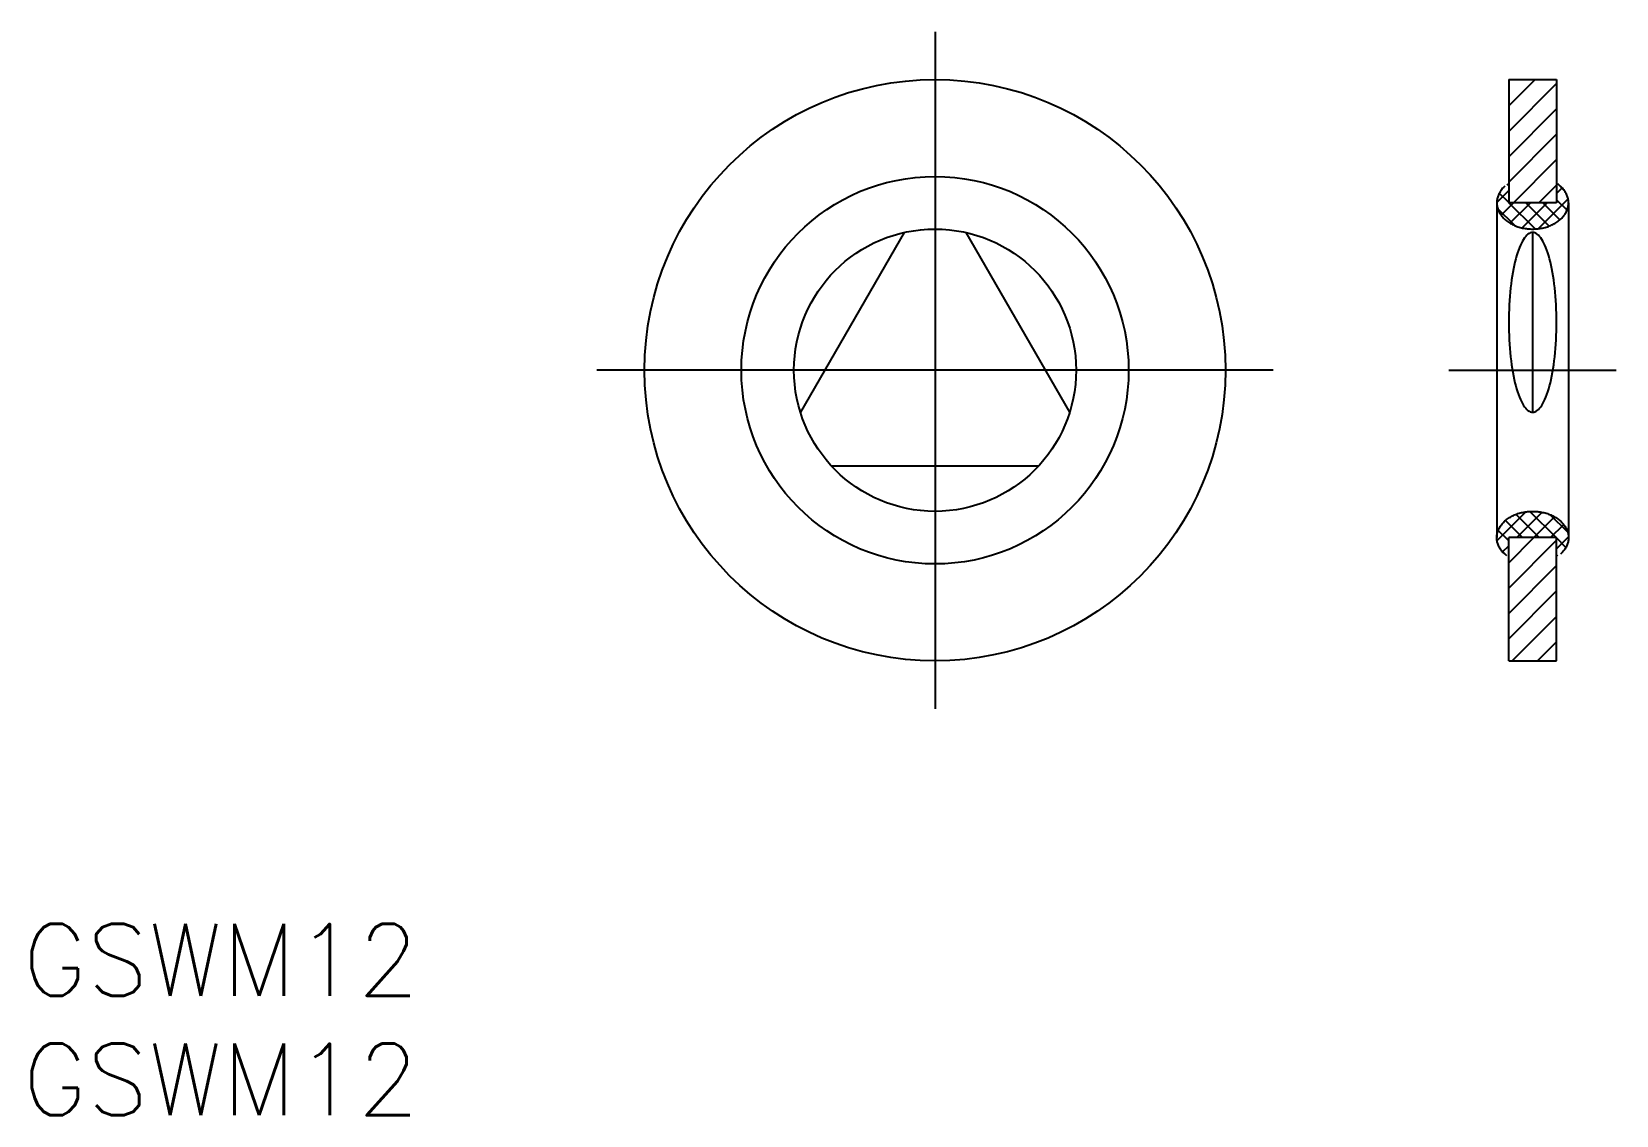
# Model space of a CAD drawing. Extents: x -37.8 to 28.5, y -31.1 to 14.1.
import ezdxf

# ---------------------------------------------------------------- set-up
doc = ezdxf.new("R2010")
doc.units = 0
doc.linetypes.add('CENTER', pattern=[50.8, 31.75, -6.35, 6.35, -6.35])
doc.layers.get('0').update_dxf_attribs({"linetype": 'CONTINUOUS'})
doc.layers.add('CENTER', color=1, linetype='CENTER')
doc.styles.get("Standard").update_dxf_attribs({"font": 'txt.shx', "height": 3, "bigfont": 'bigfont.shx'})

msp = doc.modelspace()

# ---------------------------------------------------------------- linework, layer by layer
at = {"color": 7, "linetype": 'CONTINUOUS'}
for p, q in [((24, 12.15), (26, 12.15)), ((24, 12.15), (24, 7)), ((26, 12.15), (26, 7)), ((23.5, 7), (23.5, -7)), ((26, 7), (24, 7)), ((26.5, 7), (26.5, -7)), ((-1.296, 5.756), (-5.633, -1.756)), ((5.633, -1.756), (1.296, 5.756)), ((25, 5.756), (25, -1.756)), ((-4.337, -4), (4.337, -4)), ((26, -7), (24, -7)), ((24, -12.15), (24, -7)), ((26, -12.15), (26, -7)), ((24, -12.15), (26, -12.15))]:
    msp.add_line(p, q, dxfattribs=at)
at = {"color": 3, "linetype": 'CONTINUOUS'}
for p, q in [((24, 12.105), (24.045, 12.15)), ((24, 11.045), (25.105, 12.15)), ((24, 9.984), (26, 11.984)), ((24, 8.923), (26, 10.923)), ((24, 7.863), (26, 9.863)), ((24.198, 7), (26, 8.802)), ((23.5, 7.009), (24, 7.509)), ((24, 7.007), (23.604, 7.403)), ((24, 7.714), (23.937, 7.776)), ((25.259, 7), (26, 7.741)), ((26, 7.388), (26.236, 7.623)), ((26.339, 7.496), (26.048, 7.787)), ((24.254, 6.046), (23.535, 6.765)), ((23.678, 6.48), (24.198, 7)), ((25.104, 5.903), (24.007, 7)), ((24.052, 6.147), (24.905, 7)), ((24.561, 5.948), (25.612, 7)), ((25.69, 6.023), (24.714, 7)), ((25.233, 5.913), (26.483, 7.164)), ((26.138, 6.283), (25.421, 7)), ((26.439, 6.689), (26, 7.128)), ((23.509, -7.124), (24.713, -5.92)), ((24.34, -7), (25.4, -5.94)), ((25.986, -7), (24.889, -5.903)), ((24.572, -7), (23.858, -6.287)), ((25.279, -7), (24.304, -6.026)), ((25.047, -7), (25.918, -6.13)), ((26.468, -6.776), (25.733, -6.04)), ((25.754, -7), (26.301, -6.453)), ((24, -7.136), (23.559, -6.695)), ((24, -8.047), (25.047, -7)), ((24, -9.108), (26, -7.108)), ((26, -7.462), (26.499, -6.962)), ((26.393, -7.408), (26, -7.014)), ((23.923, -7.765), (23.681, -7.523)), ((23.742, -7.599), (24, -7.34)), ((26.058, -7.78), (26, -7.721)), ((24, -10.169), (26, -8.169)), ((24, -11.229), (26, -9.229)), ((24.14, -12.15), (26, -10.29)), ((25.201, -12.15), (26, -11.351))]:
    msp.add_line(p, q, dxfattribs=at)
at = {"color": 7, "linetype": 'CONTINUOUS'}
for points in [[(23.84, 7.697, 0), (23.807, 7.667, 0), (23.776, 7.636, 0), (23.746, 7.604, 0), (23.718, 7.571, 0), (23.691, 7.537, 0), (23.666, 7.503, 0), (23.643, 7.468, 0), (23.621, 7.433, 0), (23.601, 7.397, 0), (23.583, 7.361, 0), (23.566, 7.324, 0), (23.552, 7.286, 0), (23.539, 7.249, 0), (23.528, 7.211, 0), (23.519, 7.173, 0), (23.511, 7.134, 0), (23.506, 7.096, 0), (23.502, 7.057, 0), (23.5, 7.018, 0), (23.5, 6.979, 0), (23.502, 6.941, 0), (23.506, 6.902, 0), (23.512, 6.863, 0), (23.519, 6.825, 0), (23.529, 6.787, 0), (23.54, 6.749, 0), (23.553, 6.711, 0), (23.567, 6.674, 0), (23.584, 6.637, 0), (23.602, 6.601, 0), (23.622, 6.565, 0), (23.644, 6.529, 0), (23.668, 6.495, 0), (23.693, 6.461, 0), (23.72, 6.427, 0), (23.748, 6.394, 0), (23.778, 6.362, 0), (23.809, 6.331, 0), (23.842, 6.301, 0), (23.877, 6.271, 0), (23.912, 6.243, 0), (23.949, 6.215, 0), (23.988, 6.188, 0), (24.027, 6.163, 0), (24.068, 6.138, 0), (24.11, 6.114, 0), (24.154, 6.092, 0), (24.198, 6.071, 0), (24.243, 6.05, 0), (24.289, 6.031, 0), (24.336, 6.014, 0), (24.384, 5.997, 0), (24.433, 5.982, 0), (24.482, 5.968, 0), (24.532, 5.955, 0), (24.582, 5.944, 0), (24.633, 5.933, 0), (24.685, 5.925, 0), (24.737, 5.917, 0), (24.789, 5.911, 0), (24.842, 5.906, 0), (24.894, 5.903, 0), (24.947, 5.901, 0), (25, 5.9, 0), (25.053, 5.901, 0), (25.106, 5.903, 0), (25.158, 5.906, 0), (25.211, 5.911, 0), (25.263, 5.917, 0), (25.315, 5.925, 0), (25.367, 5.933, 0), (25.418, 5.944, 0), (25.468, 5.955, 0), (25.518, 5.968, 0), (25.567, 5.982, 0), (25.616, 5.997, 0), (25.664, 6.014, 0), (25.711, 6.031, 0), (25.757, 6.05, 0), (25.802, 6.071, 0), (25.846, 6.092, 0), (25.89, 6.114, 0), (25.932, 6.138, 0), (25.973, 6.163, 0), (26.012, 6.188, 0), (26.051, 6.215, 0), (26.088, 6.243, 0), (26.123, 6.271, 0), (26.158, 6.301, 0), (26.191, 6.331, 0), (26.222, 6.362, 0), (26.252, 6.394, 0), (26.28, 6.427, 0), (26.307, 6.461, 0), (26.332, 6.495, 0), (26.356, 6.529, 0), (26.378, 6.565, 0), (26.398, 6.601, 0), (26.416, 6.637, 0), (26.433, 6.674, 0), (26.447, 6.711, 0), (26.46, 6.749, 0), (26.471, 6.787, 0), (26.481, 6.825, 0), (26.488, 6.863, 0), (26.494, 6.902, 0), (26.498, 6.941, 0), (26.5, 6.979, 0), (26.5, 7.018, 0), (26.498, 7.057, 0), (26.494, 7.096, 0), (26.489, 7.134, 0), (26.481, 7.173, 0), (26.472, 7.211, 0), (26.461, 7.249, 0), (26.448, 7.286, 0), (26.434, 7.324, 0), (26.417, 7.361, 0), (26.399, 7.397, 0), (26.379, 7.433, 0), (26.357, 7.468, 0), (26.334, 7.503, 0), (26.309, 7.537, 0), (26.282, 7.571, 0), (26.254, 7.604, 0), (26.224, 7.636, 0), (26.193, 7.667, 0), (26.16, 7.697, 0)], [(25, 5.756, 0), (24.951, 5.751, 0), (24.902, 5.738, 0), (24.853, 5.715, 0), (24.805, 5.684, 0), (24.757, 5.643, 0), (24.71, 5.594, 0), (24.663, 5.536, 0), (24.617, 5.47, 0), (24.572, 5.395, 0), (24.529, 5.312, 0), (24.486, 5.222, 0), (24.444, 5.123, 0), (24.404, 5.017, 0), (24.366, 4.903, 0), (24.328, 4.783, 0), (24.293, 4.656, 0), (24.259, 4.522, 0), (24.227, 4.383, 0), (24.197, 4.237, 0), (24.169, 4.087, 0), (24.142, 3.931, 0), (24.118, 3.771, 0), (24.096, 3.606, 0), (24.076, 3.437, 0), (24.058, 3.265, 0), (24.043, 3.09, 0), (24.03, 2.913, 0), (24.019, 2.733, 0), (24.011, 2.551, 0), (24.005, 2.368, 0), (24.001, 2.184, 0), (24, 2, 0), (24.001, 1.816, 0), (24.005, 1.632, 0), (24.011, 1.449, 0), (24.019, 1.267, 0), (24.03, 1.087, 0), (24.043, 0.91, 0), (24.058, 0.735, 0), (24.076, 0.563, 0), (24.096, 0.394, 0), (24.118, 0.229, 0), (24.142, 0.069, 0), (24.169, -0.087, 0), (24.197, -0.237, 0), (24.227, -0.383, 0), (24.259, -0.522, 0), (24.293, -0.656, 0), (24.328, -0.783, 0), (24.366, -0.903, 0), (24.404, -1.017, 0), (24.444, -1.123, 0), (24.486, -1.222, 0), (24.529, -1.312, 0), (24.572, -1.395, 0), (24.617, -1.47, 0), (24.663, -1.536, 0), (24.71, -1.594, 0), (24.757, -1.643, 0), (24.805, -1.684, 0), (24.853, -1.715, 0), (24.902, -1.738, 0), (24.951, -1.751, 0), (25, -1.756, 0), (25.049, -1.751, 0), (25.098, -1.738, 0), (25.147, -1.715, 0), (25.195, -1.684, 0), (25.243, -1.643, 0), (25.29, -1.594, 0), (25.337, -1.536, 0), (25.383, -1.47, 0), (25.428, -1.395, 0), (25.471, -1.312, 0), (25.514, -1.222, 0), (25.556, -1.123, 0), (25.596, -1.017, 0), (25.634, -0.903, 0), (25.672, -0.783, 0), (25.707, -0.656, 0), (25.741, -0.522, 0), (25.773, -0.383, 0), (25.803, -0.237, 0), (25.831, -0.087, 0), (25.858, 0.069, 0), (25.882, 0.229, 0), (25.904, 0.394, 0), (25.924, 0.563, 0), (25.942, 0.735, 0), (25.957, 0.91, 0), (25.97, 1.087, 0), (25.981, 1.267, 0), (25.989, 1.449, 0), (25.995, 1.632, 0), (25.999, 1.816, 0), (26, 2, 0), (25.999, 2.184, 0), (25.995, 2.368, 0), (25.989, 2.551, 0), (25.981, 2.733, 0), (25.97, 2.913, 0), (25.957, 3.09, 0), (25.942, 3.265, 0), (25.924, 3.437, 0), (25.904, 3.606, 0), (25.882, 3.771, 0), (25.858, 3.931, 0), (25.831, 4.087, 0), (25.803, 4.237, 0), (25.773, 4.383, 0), (25.741, 4.522, 0), (25.707, 4.656, 0), (25.672, 4.783, 0), (25.634, 4.903, 0), (25.596, 5.017, 0), (25.556, 5.123, 0), (25.514, 5.222, 0), (25.471, 5.312, 0), (25.428, 5.395, 0), (25.383, 5.47, 0), (25.337, 5.536, 0), (25.29, 5.594, 0), (25.243, 5.643, 0), (25.195, 5.684, 0), (25.147, 5.715, 0), (25.098, 5.738, 0), (25.049, 5.751, 0), (25, 5.756, 0)], [(23.84, -7.697, 0), (23.807, -7.667, 0), (23.776, -7.636, 0), (23.746, -7.604, 0), (23.718, -7.571, 0), (23.691, -7.537, 0), (23.666, -7.503, 0), (23.643, -7.468, 0), (23.621, -7.433, 0), (23.601, -7.397, 0), (23.583, -7.361, 0), (23.566, -7.324, 0), (23.552, -7.286, 0), (23.539, -7.249, 0), (23.528, -7.211, 0), (23.519, -7.173, 0), (23.511, -7.134, 0), (23.506, -7.096, 0), (23.502, -7.057, 0), (23.5, -7.018, 0), (23.5, -6.979, 0), (23.502, -6.941, 0), (23.506, -6.902, 0), (23.512, -6.863, 0), (23.519, -6.825, 0), (23.529, -6.787, 0), (23.54, -6.749, 0), (23.553, -6.711, 0), (23.567, -6.674, 0), (23.584, -6.637, 0), (23.602, -6.601, 0), (23.622, -6.565, 0), (23.644, -6.529, 0), (23.668, -6.495, 0), (23.693, -6.461, 0), (23.72, -6.427, 0), (23.748, -6.394, 0), (23.778, -6.362, 0), (23.809, -6.331, 0), (23.842, -6.301, 0), (23.877, -6.271, 0), (23.912, -6.243, 0), (23.949, -6.215, 0), (23.988, -6.188, 0), (24.027, -6.163, 0), (24.068, -6.138, 0), (24.11, -6.114, 0), (24.154, -6.092, 0), (24.198, -6.071, 0), (24.243, -6.05, 0), (24.289, -6.031, 0), (24.336, -6.014, 0), (24.384, -5.997, 0), (24.433, -5.982, 0), (24.482, -5.968, 0), (24.532, -5.955, 0), (24.582, -5.944, 0), (24.633, -5.933, 0), (24.685, -5.925, 0), (24.737, -5.917, 0), (24.789, -5.911, 0), (24.842, -5.906, 0), (24.894, -5.903, 0), (24.947, -5.901, 0), (25, -5.9, 0), (25.053, -5.901, 0), (25.106, -5.903, 0), (25.158, -5.906, 0), (25.211, -5.911, 0), (25.263, -5.917, 0), (25.315, -5.925, 0), (25.367, -5.933, 0), (25.418, -5.944, 0), (25.468, -5.955, 0), (25.518, -5.968, 0), (25.567, -5.982, 0), (25.616, -5.997, 0), (25.664, -6.014, 0), (25.711, -6.031, 0), (25.757, -6.05, 0), (25.802, -6.071, 0), (25.846, -6.092, 0), (25.89, -6.114, 0), (25.932, -6.138, 0), (25.973, -6.163, 0), (26.012, -6.188, 0), (26.051, -6.215, 0), (26.088, -6.243, 0), (26.123, -6.271, 0), (26.158, -6.301, 0), (26.191, -6.331, 0), (26.222, -6.362, 0), (26.252, -6.394, 0), (26.28, -6.427, 0), (26.307, -6.461, 0), (26.332, -6.495, 0), (26.356, -6.529, 0), (26.378, -6.565, 0), (26.398, -6.601, 0), (26.416, -6.637, 0), (26.433, -6.674, 0), (26.447, -6.711, 0), (26.46, -6.749, 0), (26.471, -6.787, 0), (26.481, -6.825, 0), (26.488, -6.863, 0), (26.494, -6.902, 0), (26.498, -6.941, 0), (26.5, -6.979, 0), (26.5, -7.018, 0), (26.498, -7.057, 0), (26.494, -7.096, 0), (26.489, -7.134, 0), (26.481, -7.173, 0), (26.472, -7.211, 0), (26.461, -7.249, 0), (26.448, -7.286, 0), (26.434, -7.324, 0), (26.417, -7.361, 0), (26.399, -7.397, 0), (26.379, -7.433, 0), (26.357, -7.468, 0), (26.334, -7.503, 0), (26.309, -7.537, 0), (26.282, -7.571, 0), (26.254, -7.604, 0), (26.224, -7.636, 0), (26.193, -7.667, 0), (26.16, -7.697, 0)]]:
    msp.add_polyline3d(points, dxfattribs=at)
for radius in [12.15, 8.1, 5.9]:
    msp.add_circle((0, 0), radius, dxfattribs=at)
at = {"layer": 'CENTER', "color": 1, "linetype": 'CENTER'}
for p, q in [((0, 14.15), (0, -14.15)), ((14.15, 0), (-14.15, 0)), ((21.5, 0), (28.5, 0))]:
    msp.add_line(p, q, dxfattribs=at)

# ---------------------------------------------------------------- texts
at = {"color": 7, "linetype": 'CONTINUOUS'}
for p in [(-38.175, -26.147), (-38.175, -31.147)]:
    msp.add_text('GSWM12', height=3, dxfattribs=at).set_placement(p)

doc.saveas('drawing.dxf')
